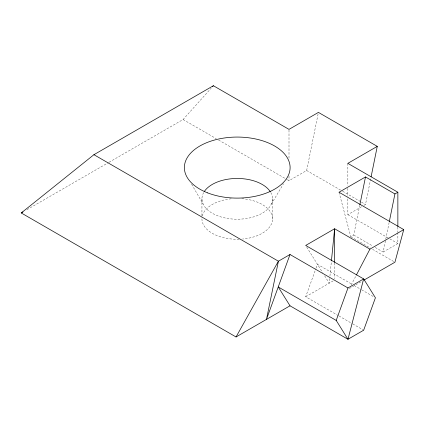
<?xml version="1.0" encoding="UTF-8"?>
<svg xmlns="http://www.w3.org/2000/svg" width="425" height="425" viewBox="0 0 425 425"><rect width="100%" height="100%" fill="white"/><g stroke="black" fill="none" stroke-linecap="round" stroke-linejoin="round"><path stroke-width="0.32" stroke-dasharray="2.12 1.59" d="M329.678 278.577L329.226 283.167L324.381 275.405M329.938 275.958L331.362 261.534M287.284 179.695L289 180.683L306.653 170.494L318.421 112.397M339.017 192.238L350.79 236.741L353.733 235.046L359.747 205.349M363.789 205.456L365.5 204.468L370.86 178.001M375.233 247.456L383.153 252.03L385.64 239.769M385.767 239.121L389.167 222.339M338.401 315.642L305.687 296.756L315.871 268.68M316.099 268.053L317.454 264.313L351.889 284.192M351.162 285.026L356.081 275.612M271.336 204.117L283.512 183.738M109.05 162.27L183.079 119.531L211.188 88.177M26.987 209.647L108.476 162.6M347.847 198.873L347.847 214.662L361.516 206.768M305.687 296.756L333.529 280.681M383.153 252.03L397.864 243.541L397.864 233.017M349.318 288.554L362.429 280.983M306.653 170.494L342.077 190.942M342.646 191.271L360.931 201.827M361.5 202.157L365.5 204.468M183.079 119.531L216.288 138.704M218.577 140.027L286.71 179.361M347.847 214.662L389.242 238.558M389.815 238.893L397.864 243.541M353.733 235.046L372.969 246.149M350.79 236.741L370.276 247.993M372.571 249.321L393.778 261.561M354.184 285.515L361.075 289.494M361.648 289.823L374.271 297.112M338.975 315.977L352.171 323.595M352.745 323.924L363.651 330.22M306.728 247.116L322.649 272.632M191.611 184.227L203.145 204.117M397.864 227.093L397.864 232.358M347.847 163.359L347.847 185.72M347.847 188.349L347.847 196.244M334.608 262.958L334.608 278.747M289 130.039L289 159.641M289 176.083L289 180.683M272.537 198.842L272.537 218.891M201.939 198.842L201.939 217.595M241.846 198.682A35.296 20.379 0 0 1 272.537 218.694A35.296 20.379 0 0 1 242.505 239.041M239.206 239.238A35.296 20.379 0 0 1 201.939 218.891M202.316 215.932A35.296 20.379 0 0 1 232.629 198.682M270.81 192.552A35.296 20.379 0 0 1 237.24 219.22A35.296 20.379 0 0 1 203.665 192.552"/><path stroke-width="0.64" d="M331.431 260.881L334.608 228.756L369.915 249.146L403.75 229.606L339.017 192.238L365.5 176.949L394.921 193.933L397.864 192.238L397.864 226.44M359.879 204.707L365.5 176.949M371.121 176.71L377.267 146.37L318.421 112.397L289 129.381L213.382 85.728L93.925 154.695L21.25 212.962L236.04 336.967L290.009 305.809L347.974 339.272L363.651 330.22L375.418 297.776L363.651 278.922L305.687 245.453L334.608 228.756L334.608 262.305M389.3 221.691L394.921 193.933M403.75 229.606L394.921 262.225L364.14 279.995M290.009 254.506L266.47 319.398L278.407 261.205L290.009 254.506L347.974 287.969L363.651 278.922L347.974 339.272L336.202 320.418L278.237 286.955L290.009 305.809M336.202 320.418L347.974 287.969M356.389 275.023L369.915 249.146M236.04 336.967L278.407 261.205L93.925 154.695M212.505 86.705L213.382 85.728M21.25 212.962L22.971 211.969M377.267 146.37L347.847 163.359L397.864 192.238M204.282 191.542A35.296 20.379 0 0 1 237.24 178.463A35.296 20.379 0 0 1 270.194 191.542M207.697 192.897A52.865 30.52 0 0 0 289.978 169.697A52.865 30.52 0 0 0 214.041 140.16A52.865 30.52 0 0 0 207.697 192.897"/></g></svg>
